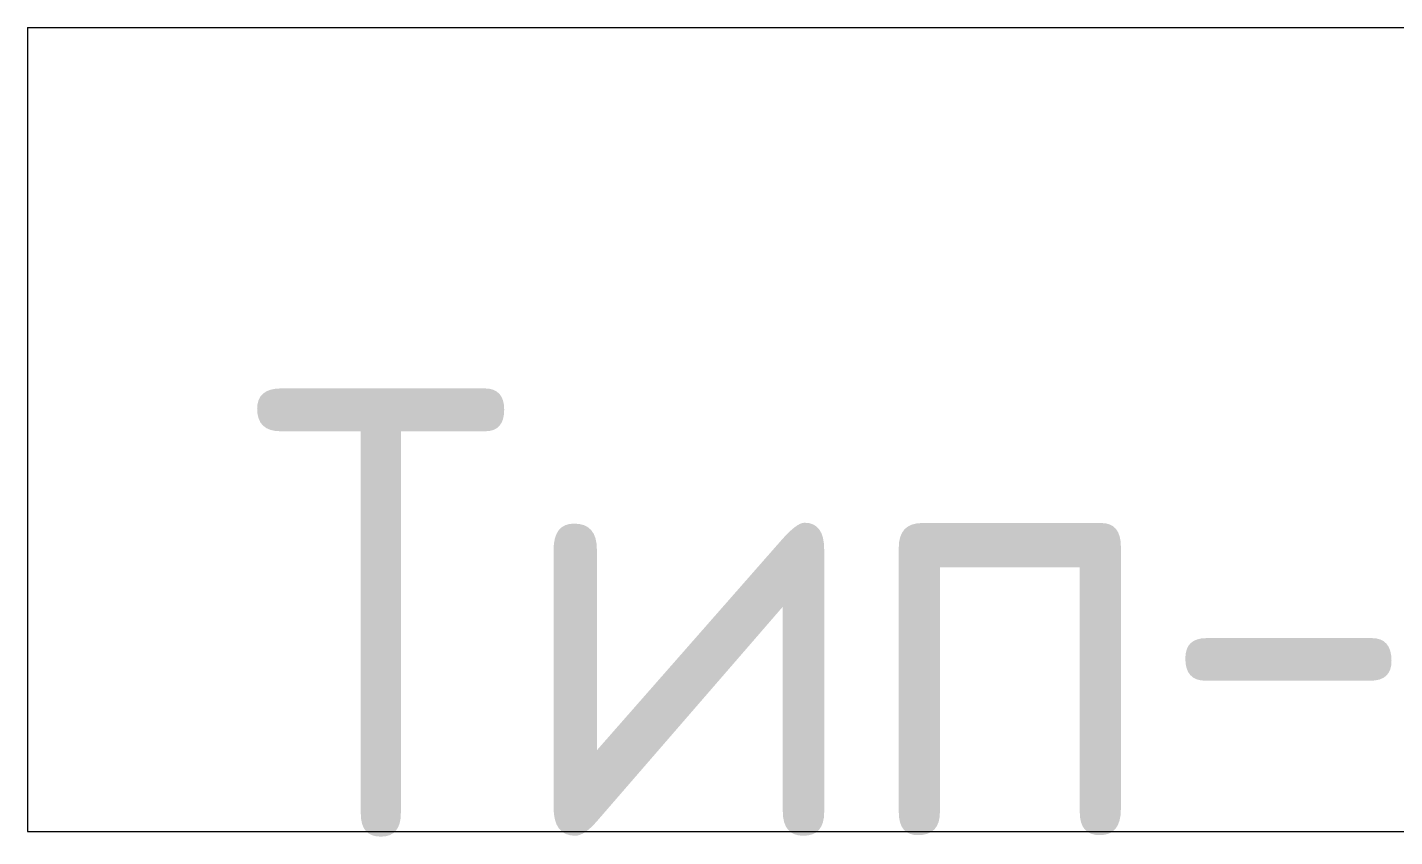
# Model space of a CAD drawing. Header units: millimetres. Extents: x -13069 to 207500, y -71366 to 56785.
# Drawn here: x 1270 to 2035, y 7599 to 8052 of the extents above; entities that cross this region are included whole.
import ezdxf

# ---------------------------------------------------------------- set-up
doc = ezdxf.new("R2010")
doc.units = ezdxf.units.MM
doc.layers.add('Марки', color=7, linetype='Continuous', lineweight=20)
doc.styles.add('GOST Common_B', font='', dxfattribs={"width": 0.9, "height": 250})
doc.styles.get('GOST Common_B').set_extended_font_data('GOST Common', bold=True)

# ---------------------------------------------------------------- blocks, each defined once
blk = doc.blocks.new('ADSK_Марка_Потолок - ADSK_Марка и Смещение от уровня-155896-План потолков 1-го этажа')
at = {"layer": 'Марки'}
for p, q in [((-6, 4.5), (-6, 0)), ((-6, 4.5), (6, 4.5)), ((-6, 0), (6, 0))]:
    blk.add_line(p, q, dxfattribs=at)

msp = doc.modelspace()

# ---------------------------------------------------------------- block references
at = {"layer": 'Марки', "xscale": 99.99999999999993, "yscale": 99.99999999999993, "zscale": 99.99999999999993}
msp.add_blockref('ADSK_Марка_Потолок - ADSK_Марка и Смещение от уровня-155896-План потолков 1-го этажа', (1869.606, 7601.82), dxfattribs=at)

# ---------------------------------------------------------------- texts
at = {"layer": 'Марки', "lineweight": 9, "insert": (1858.975, 7723.976), "char_height": 250, "width": 982.8, "attachment_point": 5, "line_spacing_factor": 1.022766, "style": 'GOST Common_B'}
msp.add_mtext('\\pt1143,2286,3429,4572,5715,6858,8001,9144,10287,11430,12573,13716,14859,16002,17145,18288,19431,20574,21717,22860,24003,25146,26289,27432,28575,29718,30861,32004,33147,34290,35433,36576;Тип-1.1', dxfattribs=at)

doc.saveas('drawing.dxf')
